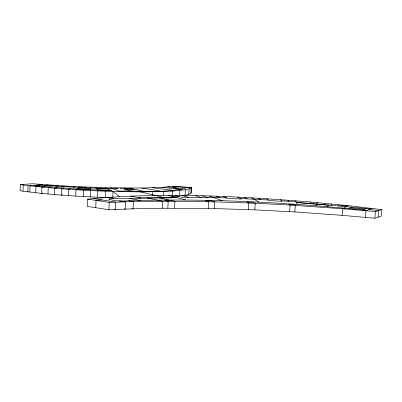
<?xml version="1.0" encoding="UTF-8"?>
<svg xmlns="http://www.w3.org/2000/svg" width="402" height="402" viewBox="0 0 402 402"><rect width="100%" height="100%" fill="white"/><g stroke="black" fill="none" stroke-linecap="round" stroke-linejoin="round"><path stroke-width="0.6" d="M370.689 208.945L310.203 203.387L310.238 201.985C236.25 196.091 161.639 191.98 87.596 199.161L87.284 206.372L108.887 209.759L133.072 208.809L162.378 208.236L214.286 208.568L254.828 209.869L294.837 211.949L342.092 215.341L374.835 218.241L381.307 216.06L381.9 209.628L348.202 205.673L310.238 201.985M183.794 195.593L188.769 194.452L190.855 193.412L191.277 192.9L191.603 187.513L174.151 186.196L162.071 187.337L141.685 188.03L105.666 187.749L69.481 186.312L32.502 183.759L20.296 184.593L20.1 190.754C49.18 194.804 78.531 196.558 107.852 197.588M23.009 191.166L23.205 184.98L20.296 184.593M27.854 191.804L28.06 185.588L23.205 184.98M29.833 192.05L30.039 185.824L42.491 184.568M35.743 192.734L35.954 186.483L39.718 186.02L76.938 189.076L111.5 190.684L113.052 191.458L119.324 196.573M47.989 193.975L48.22 187.674L51.139 187.126M54.577 194.553L54.813 188.242L57.265 187.654M68.486 195.618L68.737 189.287L70.199 188.633M75.717 196.091L75.978 189.754L80.093 186.84M83.48 196.543L83.747 190.211L84.194 189.503M90.515 196.9L90.731 189.844M95.736 207.698L96.058 200.412L102.103 199.96M97.57 197.216L97.852 190.905L97.294 190.151M105.399 197.513L105.691 191.216L104.631 190.447M109.063 200.206L109.118 199.03L109.475 198.809L114.007 198.286L129.735 198.482L177.197 197.734M108.887 209.759L109.228 202.362L87.596 199.161M112.781 197.166L113.052 191.458L140.353 191.92L172.558 191.101L185.352 189.754L189.096 188.91L191.603 187.513M152.639 195.467L152.83 191.829M162.378 208.236L162.765 201.281L147.097 197.97M163.287 195.734L163.524 191.553M167.81 208.196L168.202 201.271L164.564 200.477L171.136 200.427L174.92 201.286C213.336 201.482 251.737 202.849 290.088 205.085L342.655 208.754L375.443 211.573L381.9 209.628M172.292 195.794L172.558 191.101M174.523 208.166L174.92 201.286L133.434 201.638L109.228 202.362M179.548 195.679L179.85 190.493M185.015 195.402L185.352 189.754M188.769 194.452L189.096 188.91M190.855 193.412L191.181 187.975L172.202 186.448M208.251 208.447L208.678 201.734L205.387 200.719L211.864 200.869L214.718 201.874L214.286 208.568M248.361 209.603L248.818 203.01L246.647 202.03L253.26 202.317L255.295 203.286L254.828 209.869M289.586 211.633L290.088 205.085L288.757 204.196L294.214 204.558L295.344 205.402L294.837 211.949M342.092 215.341L342.655 208.754L346.554 206.638M365.378 217.356L365.971 210.713L372.106 208.412M374.835 218.241L375.443 211.573M378.131 217.13L378.729 210.583L369.096 209.542M109.118 199.03C118.399 202.925 130.544 199.809 140.439 200.477C216.06 198.608 291.726 202.874 366.961 210.341M316.882 203.935L317.278 202.613M315.987 205.784L316.459 204.236L328.655 205.296L329.037 204.99M324.148 204.558L324.816 203.311M37.738 185.051L84.852 187.829L85.34 187.066M330.861 205.156L331.841 203.99M327.424 206.703L328.655 205.296M338.152 205.829L339.343 204.744M348.956 208.578L351.74 207.11M363.132 209.939L366.106 208.497M348.202 205.673L347.484 206.065L341.554 205.487L340.454 206.05M73.214 187.292L74.802 186.588M187.041 187.644C165.091 193.739 141.459 190.493 118.902 191.121M62.4 194.759L61.421 195.106L61.667 188.779L63.627 188.161M67.34 186.985L69.481 186.312M177.252 186.855L173.594 187.814L176.589 188.086L175.247 188.448L182.483 189.111M61.451 186.654L64.139 186.015M55.566 186.297L58.787 185.694M42.828 193.171L41.702 193.367L41.924 187.086L45.3 186.578M49.702 185.915L53.446 185.352M43.873 185.508L48.129 184.985M138.549 197.689L175.589 197.312M120.108 188.025L123.253 188.88L132.846 188.945M134.504 189.297L124.545 189.231L132.268 191.337M171.599 196.271L178.453 196.317M202.231 195.824L208.11 197.819L182.257 197.357L175.126 195.407M84.852 187.829L118.334 188.814L115.66 187.96M206.593 197.302L226.758 197.955M110.656 190.282L108.032 188.965L96.586 188.628L97.455 189.789L110.656 190.282L111.5 190.684M113.052 191.458C84.666 190.538 56.28 188.87 28.06 185.588M78.581 187.91L90.621 188.412L90.701 189.473L77.43 188.724M240.336 198.523L268.234 200M281.365 200.839L296.143 201.884M296.334 202.312L310.203 203.387M296.49 202.658L316.459 204.236M167.729 186.915L174.614 187.548M350.253 207.834L364.73 209.286M162.071 187.337L181.357 189.337M34.235 185.407L39.718 186.02M152.75 187.769L172.96 190.332M141.685 188.03L160.619 191.04M119.329 200.819L125.655 201.824L125.293 209.065L124.148 208.874M93.304 198.543L115.565 202.131L115.213 209.467L113.992 209.256M108.123 197.271L114.007 198.286M128.766 200.829L133.434 201.638L133.072 208.809L131.906 208.598M129.735 198.482L140.439 200.477M130.56 196.081L140.705 198.126M128.806 188.091L144.248 191.357M159.152 197.784L168.88 200M124.178 188.066L127.781 188.925M163.021 197.317L138.529 191.347M168.222 195.392L185.96 200.01M181.84 195.462L188.779 197.452M195.402 195.668L201.709 197.683M209.206 196.015L222.19 200.688M216.145 196.231L219.959 197.709M110.54 187.865L120.077 191.578M223.221 196.488L228.034 198.477L241.396 199.035L237.411 197.096M105.666 187.749L108.032 188.965M244.516 197.442L247.114 198.844M259.014 202.156L251.742 197.824M258.451 198.206L260.411 199.548M100.701 187.613L101.842 188.432M266.561 198.704L268.863 200.487L281.772 201.307L280.315 199.628M95.656 187.453L96.259 188.257M287.948 200.181L288.691 201.342M295.656 200.779L297.269 204.417M90.53 187.272L90.591 188.056"/></g></svg>
